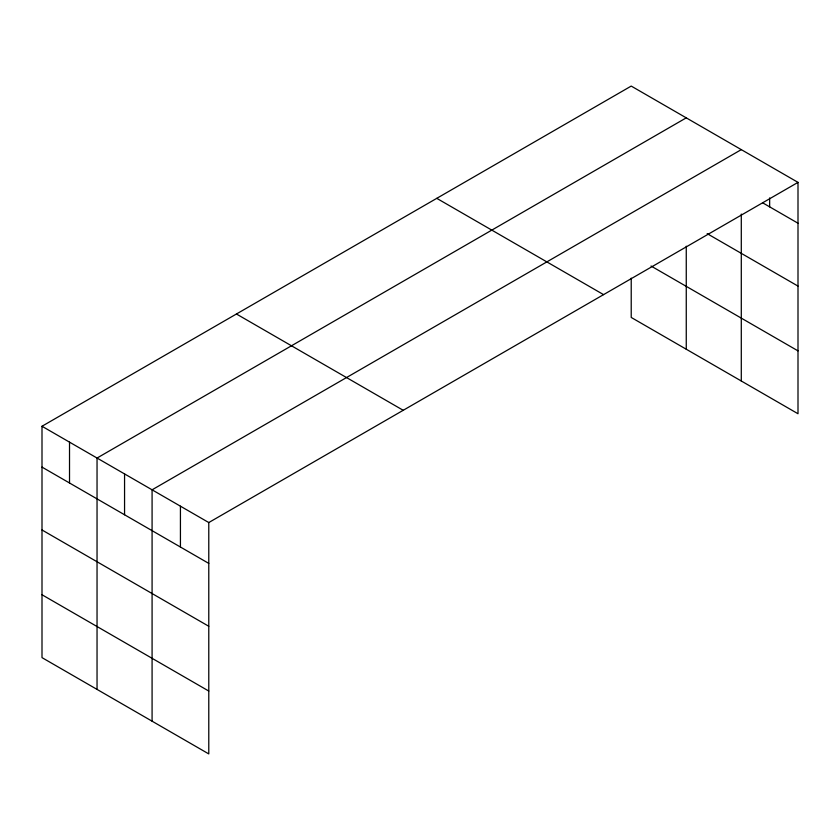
<?xml version="1.0" encoding="UTF-8"?>
<svg xmlns="http://www.w3.org/2000/svg" width="840" height="840" viewBox="0 0 840 840"><rect width="100%" height="100%" fill="white"/><g stroke="black" fill="none" stroke-linecap="round" stroke-linejoin="round"><path stroke-width="1.26" d="M798 182.375L208.782 522.553L208.782 753.921L42 657.625L42 426.258L631.218 86.079L798 182.375L798 413.742L631.218 317.447L631.218 278.156M686.259 117.852L97.041 458.042L97.041 689.399M741.29 149.636L152.082 489.815L152.082 721.182M762.846 202.923L798 223.22M707.165 233.646L798 286.094M651.032 266.017L798 350.868M436.779 198.345L603.561 294.63M236.439 314.002L403.221 410.298M42 426.258L208.782 522.553M42 467.103L208.782 563.399M42 529.977L208.782 626.273M42 594.751L208.782 691.047M769.65 197.915L769.65 206.85M741.29 214.053L741.29 381.003M686.259 246.194L686.259 349.219M180.432 506.184L180.432 547.029M124.561 473.928L124.561 514.773M69.52 442.144L69.52 482.99"/></g></svg>
